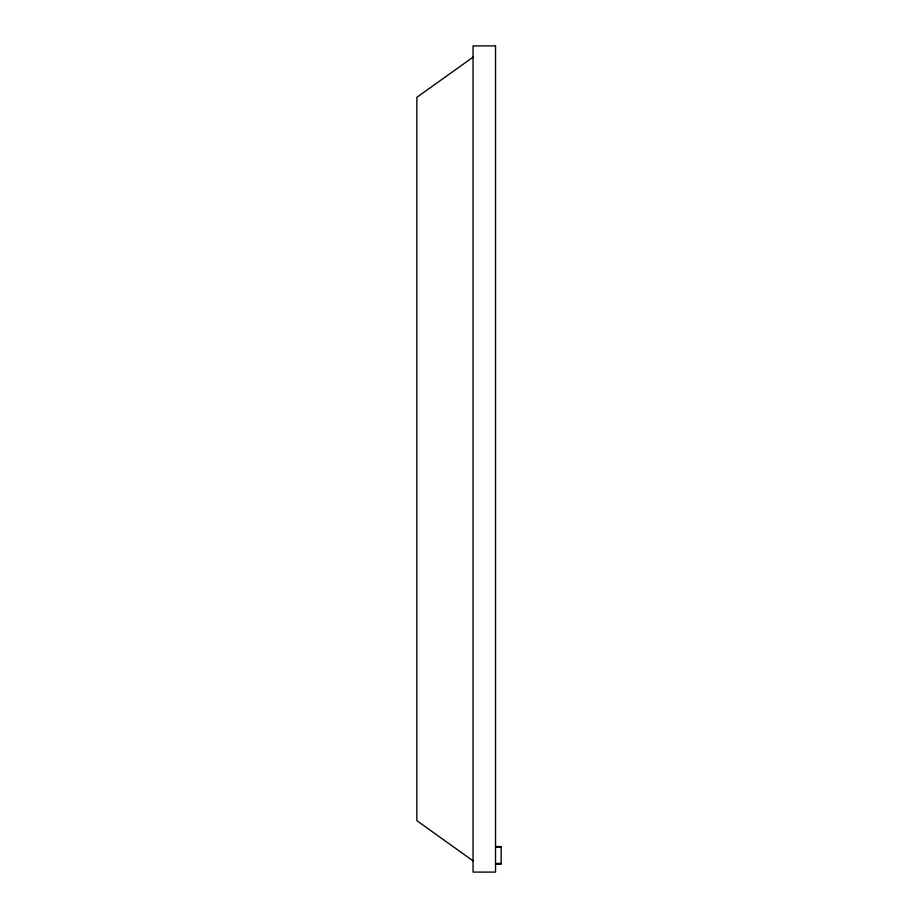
<?xml version="1.0" encoding="UTF-8"?>
<svg xmlns="http://www.w3.org/2000/svg" width="918" height="918" viewBox="0 0 918 918"><rect width="100%" height="100%" fill="white"/><g stroke="black" fill="none" stroke-linecap="round" stroke-linejoin="round"><path stroke-width="1.38" d="M473.045 57.145L416.852 97.331L416.852 820.669L473.045 860.855M495.536 846.545L501.148 846.545L501.148 864.079L495.536 864.079M495.536 847.107L501.148 846.993M495.536 863.517L501.148 863.517M495.536 863.631L501.148 863.631M495.536 45.9L473.045 45.9L473.045 872.1L495.536 872.1L495.536 45.9"/></g></svg>
